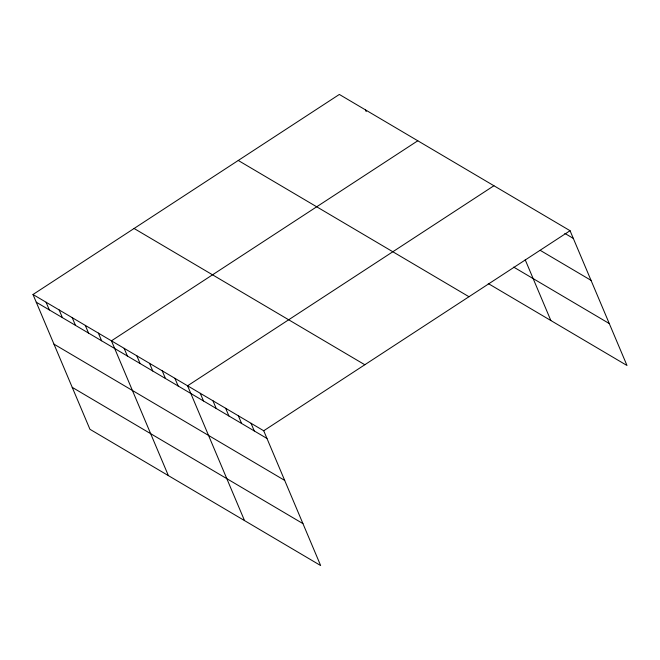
<?xml version="1.0" encoding="UTF-8"?>
<svg xmlns="http://www.w3.org/2000/svg" width="660" height="660" viewBox="0 0 660 660"><rect width="100%" height="100%" fill="white"/><g stroke="black" fill="none" stroke-linecap="round" stroke-linejoin="round"><path stroke-width="0.99" d="M33 294.5L263.719 430.765L320.653 565.554L89.941 429.289L33 294.5L339.347 94.446L570.058 230.711L627 365.5L488.26 283.561M417.788 140.778L111.441 340.832L168.382 475.621M493.928 185.74L187.58 385.795L244.522 520.583M263.719 430.765L570.058 230.711M564.853 233.409L573.309 238.4M540.268 250.371L591.03 280.343M513.686 267.102L609.279 323.557M238.252 160.462L468.971 296.728M134.095 228.484L364.815 364.749M36.25 302.197L266.97 438.454M53.963 344.132L284.683 480.397M72.221 387.346L302.94 523.611M525.212 259.801L550.861 320.537M365.491 109.89L366.217 111.598M251.031 423.266L254.282 430.963M238.342 415.775L241.593 423.472M225.654 408.276L228.896 415.973M212.957 400.785L216.208 408.482M200.269 393.294L203.519 400.983M174.892 378.304L178.142 385.993M162.203 370.804L165.454 378.502M149.515 363.313L152.765 371.011M136.826 355.814L140.077 363.512M124.138 348.323L127.388 356.02M98.373 333.11L101.624 340.799M85.297 325.388L88.547 333.077M72.221 317.666L75.471 325.355M59.144 309.944L62.395 317.633M46.076 302.222L49.327 309.92"/></g></svg>
